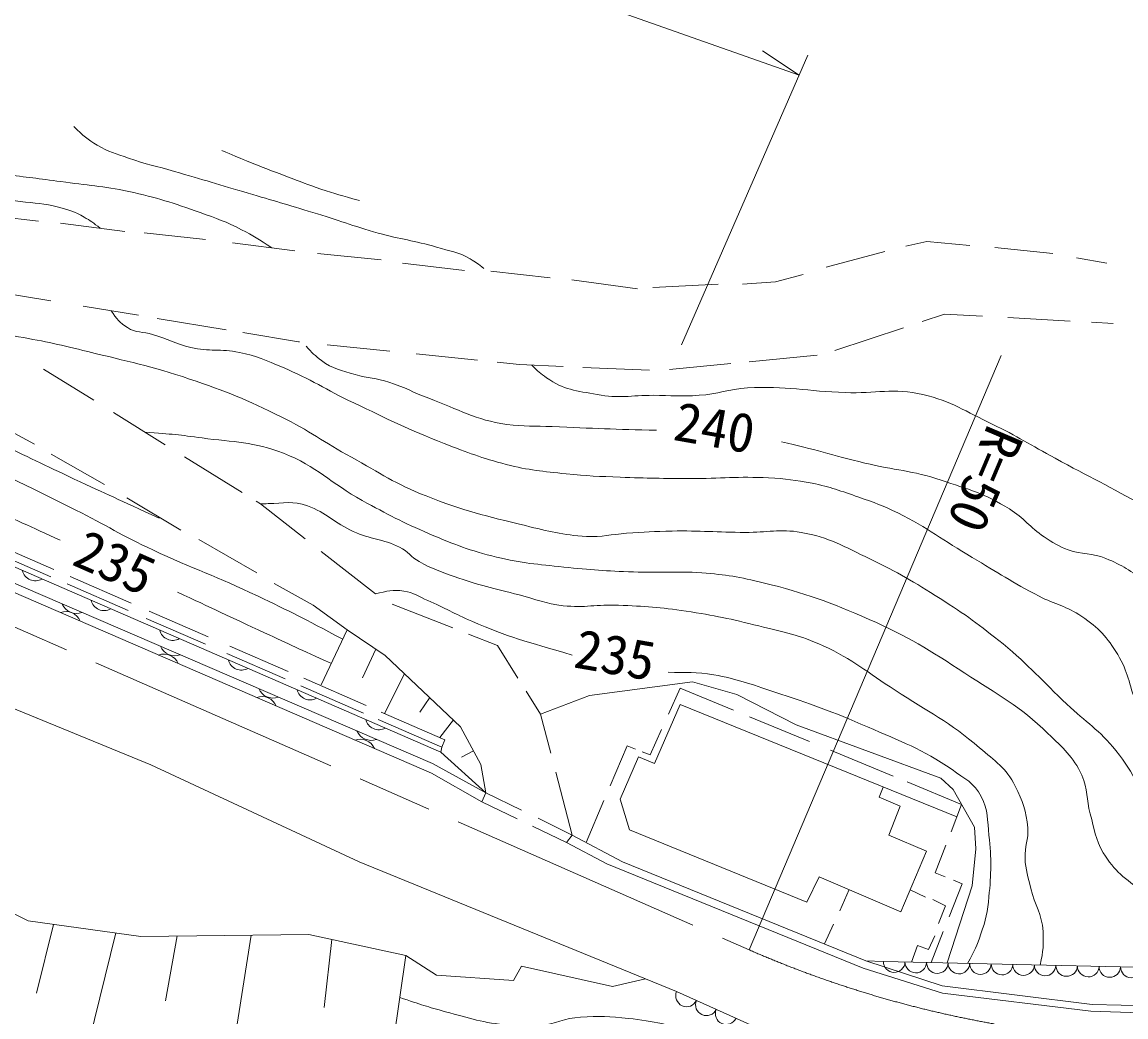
# Model space of a CAD drawing. Units: millimetres, scale not verified. Extents: x 40000 to 680000, y 20000 to 380000.
# Drawn here: x 498944 to 550566, y 259076 to 305585 of the extents above; entities that cross this region are included whole.
import ezdxf
from ezdxf.enums import TextEntityAlignment as Align

# ---------------------------------------------------------------- set-up
doc = ezdxf.new("R2010")
doc.units = ezdxf.units.MM
doc.header["$LTSCALE"] = 1000
doc.linetypes.add('CHAIN', pattern=[18.5, 12, -1.5, 3.5, -1.5])
for name, color, linetype, lineweight in [('M-BGD', 7, 'Continuous', 13), ('M-BMK', 2, 'CHAIN', 13), ('M-STR-HTXT', 7, 'Continuous', 13)]:
    doc.layers.add(name, color=color, linetype=linetype, lineweight=lineweight)
doc.styles.add('ＭＳ ゴシック', font='')
doc.styles.get('ＭＳ ゴシック').set_extended_font_data('MS Gothic')

msp = doc.modelspace()

# ---------------------------------------------------------------- linework, layer by layer
at = {"layer": 'M-BGD'}
for p, q in [((496834, 296621), (499705, 296274)), ((500746, 296179), (503743, 295800)), ((504658, 295737), (507528, 295422)), ((540272, 295106), (541250, 295327)), ((541250, 295327), (543268, 295138)), ((508790, 295264), (511692, 294886)), ((536549, 294128), (539294, 294854)), ((544436, 295043), (547148, 294759)), ((512765, 294759), (515730, 294475)), ((516739, 294318), (519641, 293971)), ((548252, 294570), (549672, 294318)), ((520872, 293939), (523648, 293624)), ((534183, 293435), (535477, 293781)), ((524657, 293529), (527717, 293119)), ((528442, 293182), (531502, 293340)), ((532638, 293340), (534183, 293435)), ((497465, 293024), (500282, 292559)), ((501796, 292308), (504382, 291880)), ((505266, 291734), (508483, 291202)), ((541044, 291591), (542085, 291936)), ((542085, 291936), (543852, 291837)), ((545051, 291770), (547953, 291608)), ((536947, 290233), (540161, 291298)), ((548962, 291551), (549972, 291495)), ((509272, 291072), (511866, 290643)), ((511866, 290643), (511922, 290637)), ((513215, 290503), (516149, 290199)), ((517379, 290071), (520249, 289774)), ((521164, 289679), (522212, 289570)), ((529222, 289337), (532082, 289619)), ((532940, 262215), (544737, 290005)), ((532951, 289705), (536134, 290020)), ((499953, 289366), (502293, 287910)), ((522212, 289570), (524256, 289481)), ((525170, 289441), (528283, 289305)), ((482444, 287104), (518533, 271455)), ((496741, 287341), (499517, 285858)), ((503219, 287334), (505637, 285829)), ((500306, 285385), (502798, 283966)), ((506542, 285266), (509233, 283591)), ((503849, 283342), (506373, 281827)), ((509885, 283185), (510092, 283056)), ((510092, 283056), (512178, 281424)), ((479105, 281417), (504966, 270868)), ((507214, 281393), (509927, 279837)), ((497485, 280867), (500289, 279646)), ((497625, 281213), (500429, 279992)), ((512935, 280832), (515470, 278848)), ((498215, 279504), (518131, 270927)), ((501046, 279317), (503911, 278069)), ((501187, 279662), (504051, 278415)), ((510740, 279346), (512563, 278323)), ((518089, 270464), (498073, 279139)), ((512563, 278323), (514154, 277179)), ((516255, 278373), (519085, 277263)), ((504892, 278049), (507654, 276847)), ((504752, 277703), (507514, 276501)), ((514154, 277179), (512935, 274596)), ((515921, 275980), (514154, 277179)), ((519814, 276977), (521175, 276442)), ((508664, 276407), (511384, 275223)), ((515485, 276276), (514858, 274929)), ((521175, 276442), (522134, 274919)), ((508524, 276061), (511243, 274877)), ((519454, 272637), (515921, 275980)), ((512113, 274906), (515043, 273630)), ((516831, 275119), (515898, 273258)), ((525483, 274110), (530304, 274736)), ((530304, 274736), (532365, 274147)), ((511973, 274560), (514903, 273284)), ((522520, 274306), (523194, 273235)), ((529171, 273225), (529724, 274448)), ((529724, 274448), (532208, 273421)), ((532365, 274147), (535141, 272738)), ((518010, 274003), (517550, 273316)), ((523194, 273235), (525483, 274110)), ((529727, 273675), (528521, 270927)), ((542653, 268425), (529727, 273675)), ((515730, 273331), (518716, 272031)), ((523194, 273235), (523669, 271410)), ((532956, 273112), (535770, 271949)), ((515590, 272985), (518576, 271685)), ((519113, 272960), (518481, 272134)), ((520400, 270870), (519454, 272637)), ((535141, 272738), (541913, 270235)), ((528315, 271329), (528852, 272519)), ((518533, 271455), (518576, 271685)), ((518716, 272031), (518576, 271685)), ((526445, 269876), (527242, 271749)), ((527242, 271749), (527628, 271598)), ((536750, 271544), (539676, 270335)), ((518533, 271455), (520633, 269560)), ((520052, 271519), (519499, 271227)), ((527764, 271235), (526909, 269259)), ((528521, 270927), (527764, 271235)), ((527946, 271473), (528315, 271329)), ((504966, 270868), (514714, 266326)), ((520633, 269560), (518131, 270927)), ((520633, 269560), (520400, 270870)), ((523901, 270520), (524667, 267579)), ((518089, 270464), (520444, 269139)), ((540335, 270063), (542880, 269011)), ((541913, 270235), (542481, 269710)), ((520444, 269139), (520633, 269560)), ((522294, 268744), (520633, 269560)), ((539022, 269343), (539220, 269819)), ((542481, 269710), (543490, 267943)), ((520444, 269139), (522098, 268341)), ((525321, 267232), (526154, 269192)), ((526909, 269259), (527344, 267829)), ((540004, 268922), (539022, 269343)), ((542880, 269011), (542387, 267734)), ((539485, 267576), (540004, 268922)), ((522818, 267993), (524399, 267229)), ((524667, 267579), (523072, 268362)), ((543490, 267943), (543546, 266941)), ((524399, 267229), (524667, 267579)), ((524667, 267579), (527030, 266323)), ((527344, 267829), (535643, 264436)), ((541237, 266833), (539485, 267576)), ((524399, 267229), (526294, 266238)), ((542145, 267107), (541644, 265808)), ((543546, 266941), (543378, 265202)), ((540046, 263987), (541237, 266833)), ((514714, 266326), (529556, 260261)), ((526294, 266238), (538281, 261359)), ((527030, 266323), (538407, 261696)), ((535643, 264436), (536218, 265628)), ((536218, 265628), (540046, 263987)), ((541644, 265808), (542117, 265619)), ((542503, 265465), (542906, 265303)), ((537618, 265028), (537194, 264036)), ((540474, 265011), (541192, 264679)), ((543378, 265202), (542208, 261602)), ((542906, 265303), (542296, 263754)), ((497593, 264385), (499234, 263565)), ((541529, 264567), (542132, 264272)), ((542132, 264272), (541809, 263445)), ((499234, 263565), (504502, 262839)), ((500417, 263402), (499625, 260188)), ((536886, 263405), (536465, 262486)), ((503330, 263001), (501686, 256358)), ((504502, 262839), (512356, 262934)), ((506190, 262860), (505653, 259836)), ((509659, 262902), (508556, 255879)), ((512356, 262934), (516898, 261952)), ((541627, 262870), (541333, 262225)), ((542023, 263062), (541455, 261619)), ((513430, 262702), (513066, 259510)), ((540814, 262408), (540531, 261640)), ((541333, 262225), (540814, 262408)), ((515938, 255452), (516898, 261952)), ((516898, 261952), (518326, 261033)), ((521922, 260781), (522301, 261444)), ((522301, 261444), (526559, 260497)), ((538281, 261359), (541989, 260189)), ((538407, 261696), (539226, 261670)), ((538407, 261696), (541968, 260536)), ((539226, 261670), (556368, 261276)), ((518326, 261033), (521922, 260781)), ((526559, 260497), (528092, 260860)), ((529556, 260261), (536958, 256939)), ((541968, 260536), (548992, 259653)), ((541989, 260189), (548929, 259348)), ((548929, 259348), (552567, 259222)), ((548992, 259653), (552714, 259569))]:
    msp.add_line(p, q, dxfattribs=at)
for centre, radius, start, end in [((499566, 280088), 625, 193.4262, 299.6864), ((501492, 278664), 725, 203.0977, 290.3033), ((502778, 278696), 625, 193.4262, 299.6864), ((500991, 277302), 725, 22.9647, 110.1703), ((505989, 277303), 625, 193.4262, 299.6864), ((506084, 276686), 725, 203.0977, 290.3033), ((505578, 275314), 725, 22.9647, 110.1703), ((509200, 275911), 625, 193.4262, 299.6864), ((510677, 274709), 725, 203.0977, 290.3033), ((512411, 274518), 625, 193.4262, 299.6864), ((510166, 273326), 725, 22.9647, 110.1703), ((515622, 273126), 625, 193.4262, 299.6864), ((514754, 271337), 725, 22.9647, 110.1703), ((515269, 272731), 725, 203.0977, 290.3033), ((539730, 261663), 504, 179.1742, 358.1912), ((540738, 261640), 504, 179.1742, 358.1912), ((541747, 261617), 504, 179.1742, 358.1912), ((542755, 261594), 504, 179.1742, 358.1912), ((543763, 261570), 504, 179.1742, 358.1912), ((544772, 261547), 504, 179.1742, 358.1912), ((545780, 261524), 504, 179.1742, 358.1912), ((546788, 261501), 504, 179.1742, 358.1912), ((547797, 261478), 504, 179.1742, 358.1912), ((548805, 261454), 504, 179.1742, 358.1912), ((549814, 261431), 504, 179.1742, 358.1912), ((550822, 261408), 504, 179.1742, 358.1912), ((530021, 260060), 507, 156.6373, 335.0155), ((530947, 259645), 507, 156.6373, 335.0155), ((531872, 259230), 507, 156.6373, 335.0155)]:
    msp.add_arc(centre, radius, start, end, dxfattribs=at)
for points, knots in [([(496130, 301239), (495808, 300873), (495500, 300582), (495563, 300082), (495609, 299714), (495757, 299518), (496004, 299241), (496286, 298925), (496501, 298786), (496887, 298610), (497332, 298408), (497644, 298523), (498128, 298463), (499156, 298336), (499732, 298269), (500757, 298127), (501999, 297954), (502707, 297926), (503932, 297664), (505264, 297380), (505993, 297132), (507276, 296676), (508046, 296401), (508487, 296256), (509211, 295877), (509780, 295578), (509984, 295453), (510619, 295026)], [0, 0, 0, 0, 1, 1, 1, 2, 2, 2, 3, 3, 3, 4, 4, 4, 5, 5, 5, 6, 6, 6, 7, 7, 7, 8, 8, 8, 9, 9, 9, 9]), ([(520535, 294063), (520268, 294289), (520160, 294355), (519899, 294512), (519343, 294847), (518950, 294870), (518329, 295060), (517280, 295382), (516654, 295420), (515599, 295719), (514394, 296061), (513740, 296321), (512543, 296687), (511363, 297047), (510697, 297233), (509514, 297584), (508167, 297983), (507414, 298213), (506066, 298607), (505229, 298852), (504741, 298929), (503920, 299224), (503341, 299433), (502989, 299507), (502462, 299827), (501996, 300110), (501823, 300264), (501369, 300696)], [0, 0, 0, 0, 1, 1, 1, 2, 2, 2, 3, 3, 3, 4, 4, 4, 5, 5, 5, 6, 6, 6, 7, 7, 7, 8, 8, 8, 9, 9, 9, 9]), ([(494094, 300354), (493868, 299973), (493729, 299765), (493723, 299345), (493717, 298980), (493745, 298739), (493954, 298441), (494273, 297985), (494650, 297893), (495174, 297705), (495962, 297421), (496468, 297524), (497298, 297410), (497906, 297327), (498247, 297285), (498854, 297200), (499556, 297101), (499965, 297119), (500649, 296934), (501131, 296803), (501407, 296719), (501840, 296471), (502151, 296293), (502270, 296209), (502591, 295946)], [0, 0, 0, 0, 1, 1, 1, 2, 2, 2, 3, 3, 3, 4, 4, 4, 5, 5, 5, 6, 6, 6, 7, 7, 7, 8, 8, 8, 8]), ([(508281, 299589), (508841, 299347), (508988, 299286), (509444, 299098), (510184, 298794), (510603, 298636), (511351, 298355), (511962, 298125), (512302, 297987), (512921, 297780), (513615, 297548), (513853, 297485), (514716, 297247)], [0, 0, 0, 0, 1, 1, 1, 2, 2, 2, 3, 3, 3, 4, 4, 4, 4]), ([(490844, 298058), (490311, 297028), (490164, 296744), (489684, 295926), (489205, 295109), (488661, 294783), (488391, 293876), (488232, 293343), (488132, 292987), (488296, 292456), (488529, 291705), (488925, 291389), (489463, 290816), (490142, 290094), (490722, 289917), (491545, 289365), (492718, 288578), (493345, 288081), (494590, 287413), (495804, 286761), (496543, 286512), (497791, 285926), (499198, 285266), (499979, 284881), (501387, 284223), (502935, 283499), (503428, 283275), (505362, 282393)], [0, 0, 0, 0, 1, 1, 1, 2, 2, 2, 3, 3, 3, 4, 4, 4, 5, 5, 5, 6, 6, 6, 7, 7, 7, 8, 8, 8, 9, 9, 9, 9]), ([(489125, 296592), (489001, 296513), (488957, 296460), (488864, 296361), (488556, 296029), (488678, 295676), (488496, 295261), (488408, 295060), (488285, 294991), (488149, 294819), (487755, 294323), (487400, 294130), (487133, 293555), (486882, 293015), (486727, 292678), (486735, 292082), (486742, 291584), (486791, 291273), (487045, 290845), (487416, 290219), (487906, 290103), (488496, 289677), (489585, 288890), (490269, 288557), (491430, 287879), (492925, 287007), (493801, 286586), (495341, 285797), (497715, 284582), (499079, 283969), (501461, 282769), (502873, 282058), (503625, 281580), (505057, 280908), (506945, 280021), (508065, 279663), (509946, 278763), (511526, 278007), (512047, 277738), (513942, 276730)], [0, 0, 0, 0, 1, 1, 1, 2, 2, 2, 3, 3, 3, 4, 4, 4, 5, 5, 5, 6, 6, 6, 7, 7, 7, 8, 8, 8, 9, 9, 9, 10, 10, 10, 11, 11, 11, 12, 12, 12, 13, 13, 13, 13]), ([(487036, 294581), (486966, 294227), (486936, 294087), (486794, 293800), (486643, 293495), (486490, 293364), (486275, 293099), (486009, 292771), (485794, 292639), (485560, 292286), (485300, 291894), (485158, 291644), (485084, 291179), (484992, 290604), (485085, 290239), (485322, 289707), (485640, 288992), (486144, 288799), (486738, 288291), (487592, 287560), (488151, 287246), (489121, 286678), (490466, 285890), (491319, 285637), (492735, 284985), (494479, 284184), (495466, 283758), (497214, 282967), (498587, 282345), (499351, 281986), (500726, 281368)], [0, 0, 0, 0, 1, 1, 1, 2, 2, 2, 3, 3, 3, 4, 4, 4, 5, 5, 5, 6, 6, 6, 7, 7, 7, 8, 8, 8, 9, 9, 9, 10, 10, 10, 10]), ([(503112, 292090), (503369, 291712), (503506, 291528), (503868, 291301), (504271, 291048), (504590, 291126), (505045, 290986), (505750, 290769), (506114, 290542), (506833, 290376), (507702, 290175), (508229, 290315), (509104, 290145), (509923, 289985), (510355, 289776), (511123, 289451), (512464, 288882), (513141, 288404), (514456, 287779), (516090, 287002), (516997, 286542), (518683, 285886), (519798, 285452), (520427, 285208), (521585, 284908), (522660, 284629), (523289, 284585), (524393, 284467), (525375, 284361), (525930, 284349), (526916, 284309), (528197, 284257), (528915, 284251), (530197, 284246), (531626, 284240), (532429, 284353), (533856, 284277), (534654, 284235), (535101, 284176), (535886, 284025), (536761, 283857), (537228, 283659), (538073, 283373), (538802, 283126), (539210, 282975), (539902, 282637), (541322, 281943), (542010, 281356), (543372, 280555), (544590, 279839), (545254, 279403), (546506, 278746), (547270, 278345), (547792, 278289), (548503, 277800), (549293, 277257), (549688, 276832), (550186, 276013), (550675, 275208), (550699, 274636), (551048, 273762), (551289, 273160), (551352, 272787), (551679, 272227), (552349, 271077), (552850, 270511), (553656, 269451), (554240, 268683), (554452, 268137), (555191, 267516), (555987, 266848), (556506, 266537), (557462, 266128), (558275, 265781), (558767, 265672), (559628, 265477), (560363, 265310), (560833, 265246), (561413, 265207)], [0, 0, 0, 0, 1, 1, 1, 2, 2, 2, 3, 3, 3, 4, 4, 4, 5, 5, 5, 6, 6, 6, 7, 7, 7, 8, 8, 8, 9, 9, 9, 10, 10, 10, 11, 11, 11, 12, 12, 12, 13, 13, 13, 14, 14, 14, 15, 15, 15, 16, 16, 16, 17, 17, 17, 18, 18, 18, 19, 19, 19, 20, 20, 20, 21, 21, 21, 22, 22, 22, 23, 23, 23, 24, 24, 24, 25, 25, 25, 26, 26, 26, 26]), ([(561580, 263303), (560596, 263459), (560108, 263568), (559097, 263831), (557359, 264283), (556392, 264624), (554783, 265421), (553826, 265894), (553134, 266042), (552473, 266880), (552034, 267437), (551980, 267872), (551695, 268521), (551459, 269057), (551393, 269387), (551127, 269909), (550787, 270577), (550562, 270941), (550096, 271528), (549331, 272493), (548700, 272848), (547804, 273694), (546638, 274795), (546060, 275498), (544818, 276512), (543719, 277409), (543071, 277876), (541874, 278636), (540632, 279424), (539920, 279852), (538593, 280487), (537378, 281068), (536702, 281494), (535376, 281727), (534372, 281904), (533786, 281720), (532768, 281727), (531429, 281737), (530679, 281813), (529340, 281790), (528509, 281776), (528045, 281738), (527216, 281685), (526484, 281639), (526076, 281494), (525344, 281538), (524212, 281607), (523587, 281778), (522484, 282043), (520642, 282485), (519602, 282742), (517837, 283431), (516406, 283989), (515693, 284502), (514346, 285239), (513048, 285949), (512392, 286479), (511065, 287132), (509439, 287932), (508493, 288322), (506775, 288899), (504952, 289511), (503889, 289719), (502022, 290181), (500766, 290492), (500057, 290647), (498784, 290875), (498318, 290959), (498166, 290989), (497591, 291078)], [0, 0, 0, 0, 1, 1, 1, 2, 2, 2, 3, 3, 3, 4, 4, 4, 5, 5, 5, 6, 6, 6, 7, 7, 7, 8, 8, 8, 9, 9, 9, 10, 10, 10, 11, 11, 11, 12, 12, 12, 13, 13, 13, 14, 14, 14, 15, 15, 15, 16, 16, 16, 17, 17, 17, 18, 18, 18, 19, 19, 19, 20, 20, 20, 21, 21, 21, 22, 22, 22, 23, 23, 23, 23]), ([(512231, 290436), (512509, 290107), (512639, 289993), (512946, 289763), (513480, 289364), (513885, 289301), (514524, 289111), (515129, 288931), (515500, 288950), (516101, 288754), (516851, 288509), (517232, 288268), (517973, 287997), (519380, 287481), (520126, 286981), (521611, 286777), (522434, 286664), (522905, 286705), (523735, 286672), (525640, 286596), (526707, 286538), (528614, 286504)], [0, 0, 0, 0, 1, 1, 1, 2, 2, 2, 3, 3, 3, 4, 4, 4, 5, 5, 5, 6, 6, 6, 7, 7, 7, 7]), ([(522783, 289545), (523050, 289254), (523185, 289164), (523472, 288956), (524262, 288386), (524881, 288353), (525838, 288168), (526842, 287973), (527433, 288142), (528456, 288136), (529294, 288131), (529765, 288080), (530601, 288136), (531496, 288197), (531976, 288432), (532872, 288483), (534658, 288584), (535659, 288326), (537446, 288262), (538863, 288212), (539694, 288492), (541074, 288168), (542412, 287853), (543072, 287383), (544312, 286790), (545493, 286227), (546105, 285813), (547257, 285192), (548880, 284316), (549809, 283862), (551420, 282963), (553526, 281788), (554642, 281019), (556762, 279871), (558220, 279082), (558903, 278727), (560290, 278038)], [0, 0, 0, 0, 1, 1, 1, 2, 2, 2, 3, 3, 3, 4, 4, 4, 5, 5, 5, 6, 6, 6, 7, 7, 7, 8, 8, 8, 9, 9, 9, 10, 10, 10, 11, 11, 11, 12, 12, 12, 12]), ([(504687, 286420), (505962, 286323), (506322, 286283), (507364, 286144), (508863, 285943), (509760, 285976), (511170, 285429), (512733, 284822), (513379, 284024), (514850, 283220), (516050, 282565), (516727, 282200), (517984, 281664), (519184, 281153), (519872, 280882), (521138, 280571), (522340, 280276), (523042, 280241), (524272, 280108), (525541, 279971), (526256, 279931), (527531, 279877), (528779, 279824), (529483, 279929), (530728, 279835), (531865, 279749), (532503, 279646), (533609, 279372), (535595, 278880), (536684, 278476), (538560, 277659), (540397, 276859), (541354, 276242), (543030, 275145), (544600, 274117), (545580, 273639), (546921, 272327), (547622, 271641), (548105, 271271), (548498, 270371), (548788, 269708), (548704, 269260), (548898, 268563), (549098, 267844), (549124, 267393), (549508, 266754), (550028, 265888), (550530, 265525), (551358, 264946), (552409, 264210), (553117, 263971), (554323, 263537), (555261, 263199), (555807, 263061), (556784, 262864), (557857, 262647), (558470, 262587), (559560, 262485), (560443, 262402), (560931, 262379), (561662, 262369)], [0, 0, 0, 0, 1, 1, 1, 2, 2, 2, 3, 3, 3, 4, 4, 4, 5, 5, 5, 6, 6, 6, 7, 7, 7, 8, 8, 8, 9, 9, 9, 10, 10, 10, 11, 11, 11, 12, 12, 12, 13, 13, 13, 14, 14, 14, 15, 15, 15, 16, 16, 16, 17, 17, 17, 18, 18, 18, 19, 19, 19, 20, 20, 20, 20]), ([(534460, 285957), (535994, 285632), (536825, 285331), (538350, 284969), (539742, 284637), (540569, 284626), (541926, 284169), (543210, 283738), (543974, 283543), (545122, 282824), (545810, 282392), (546066, 281971), (546741, 281520), (547155, 281243), (547395, 281087), (547863, 280917), (548528, 280675), (548975, 280781), (549629, 280510), (550398, 280192), (550796, 279924), (551466, 279431), (552103, 278962), (552405, 278616), (552893, 277994), (553719, 276939), (553944, 276186), (554568, 275000), (554977, 274222), (555148, 273756), (555563, 272982), (555811, 272521), (555883, 272204), (556250, 271832), (556592, 271486), (556898, 271436), (557316, 271187), (557975, 270793), (558330, 270545), (559012, 270192), (559831, 269767), (560309, 269588), (561051, 269346)], [0, 0, 0, 0, 1, 1, 1, 2, 2, 2, 3, 3, 3, 4, 4, 4, 5, 5, 5, 6, 6, 6, 7, 7, 7, 8, 8, 8, 9, 9, 9, 10, 10, 10, 11, 11, 11, 12, 12, 12, 13, 13, 13, 14, 14, 14, 14]), ([(546561, 261502), (546694, 262181), (546725, 262459), (546690, 263074), (546643, 263890), (546310, 264292), (546119, 265087), (545987, 265634), (545876, 265940), (545848, 266502), (545821, 267054), (546025, 267361), (545975, 267911), (545901, 268705), (545738, 269151), (545386, 269867), (544965, 270722), (544448, 271033), (543724, 271654), (542307, 272871), (541340, 273332), (539771, 274346), (538473, 275185), (537811, 275784), (536406, 276428), (535289, 276940), (534591, 277056), (533399, 277353), (532083, 277681), (531337, 277847), (529995, 278044), (528770, 278225), (528074, 278270), (526836, 278325), (525827, 278369), (525255, 278190), (524251, 278300), (523427, 278390), (522992, 278596), (522190, 278804), (520996, 279114), (520315, 279253), (519152, 279664), (518499, 279895), (518125, 280020), (517521, 280360), (517132, 280580), (516996, 280834), (516596, 281033), (515796, 281433), (515243, 281400), (514430, 281769), (513556, 282166), (513189, 282647), (512285, 282968), (511610, 283208), (511171, 283096), (510455, 283073), (510313, 283069), (510263, 283070), (510092, 283056)], [0, 0, 0, 0, 1, 1, 1, 2, 2, 2, 3, 3, 3, 4, 4, 4, 5, 5, 5, 6, 6, 6, 7, 7, 7, 8, 8, 8, 9, 9, 9, 10, 10, 10, 11, 11, 11, 12, 12, 12, 13, 13, 13, 14, 14, 14, 15, 15, 15, 16, 16, 16, 17, 17, 17, 18, 18, 18, 19, 19, 19, 20, 20, 20, 20]), ([(506215, 278929), (507807, 278205), (508686, 277770), (510274, 277036), (511496, 276471), (511881, 276294), (513407, 275595)], [0, 0, 0, 0, 1, 1, 1, 2, 2, 2, 2]), ([(515470, 278848), (516020, 278989), (516284, 279068), (516799, 278985), (517261, 278911), (517484, 278731), (517913, 278544), (518728, 278187), (519159, 277930), (519974, 277576), (521752, 276804), (522437, 276656), (524676, 275991)], [0, 0, 0, 0, 1, 1, 1, 2, 2, 2, 3, 3, 3, 4, 4, 4, 4]), ([(529164, 275200), (529993, 275139), (530471, 275224), (531288, 275074), (532414, 274866), (533021, 274635), (534106, 274275), (535838, 273699), (536812, 273374), (538481, 272634), (540062, 271933), (541016, 271627), (542434, 270636), (543030, 270220), (543462, 270017), (543801, 269375), (544138, 268738), (544079, 268282), (544159, 267566), (544283, 266448), (544269, 265805), (544159, 264685), (544091, 263997), (544013, 263607), (543786, 262953), (543594, 262397), (543490, 262187), (543163, 261580)], [0, 0, 0, 0, 1, 1, 1, 2, 2, 2, 3, 3, 3, 4, 4, 4, 5, 5, 5, 6, 6, 6, 7, 7, 7, 8, 8, 8, 9, 9, 9, 9]), ([(516608, 259991), (517612, 259644), (517903, 259552), (518747, 259320), (519877, 259010), (520514, 258802), (521681, 258689), (522251, 258634), (522577, 258603), (523146, 258666), (523904, 258750), (524296, 259017), (525056, 259068), (525929, 259127), (526426, 259102), (527296, 259005), (528521, 258868), (529203, 258715), (530387, 258374), (531273, 258119), (531736, 257865), (532564, 257459), (533700, 256902), (534255, 256439), (535340, 255787), (536079, 255343), (536458, 255030), (537232, 254652), (538028, 254263), (538503, 254103), (539346, 253831), (540538, 253447), (541235, 253322), (542469, 253106), (544853, 252689), (546216, 252633), (548620, 252349), (550012, 252184), (550787, 252038), (552185, 251939), (553820, 251823), (554741, 251817), (556380, 251781), (558031, 251745), (558957, 251690), (560607, 251750), (561441, 251780), (561887, 251801), (562582, 251853)], [0, 0, 0, 0, 1, 1, 1, 2, 2, 2, 3, 3, 3, 4, 4, 4, 5, 5, 5, 6, 6, 6, 7, 7, 7, 8, 8, 8, 9, 9, 9, 10, 10, 10, 11, 11, 11, 12, 12, 12, 13, 13, 13, 14, 14, 14, 15, 15, 15, 16, 16, 16, 16])]:
    msp.add_open_spline(points, degree=3, knots=knots, dxfattribs=at)
at = {"layer": 'M-BMK'}
msp.add_line((451582, 297957), (532940, 262215), dxfattribs=at)
msp.add_arc((553232, 308674), 50698, 246.4064, 279.2233, dxfattribs=at)
at = {"layer": 'M-STR-HTXT'}
for p, q in [((496625, 316730), (535286, 303109)), ((535286, 303109), (533566, 304245)), ((529786, 290500), (535688, 304040))]:
    msp.add_line(p, q, dxfattribs=at)

# ---------------------------------------------------------------- texts
at = {"layer": 'M-BGD', "style": 'ＭＳ ゴシック'}
for s, rotation, p in [('240', 349.881, (529240, 285520)), ('R=50', 247, (543621, 287071)), ('235', 336.195, (500984, 279741)), ('235', 350.14, (524585, 274885))]:
    msp.add_text(s, height=1833, rotation=rotation, dxfattribs=at).set_placement(p, align=Align.BOTTOM_LEFT)

doc.saveas('drawing.dxf')
